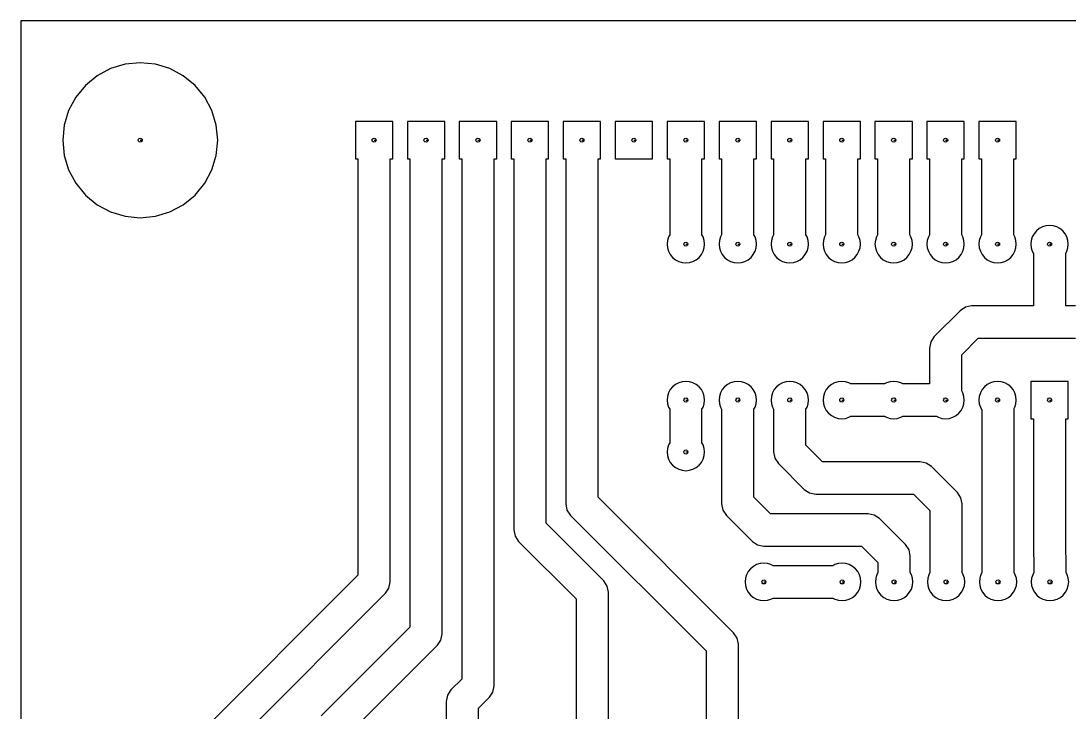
# Model space of a CAD drawing. Extents: x 1.8 to 92.2, y 1.8 to 69.3.
# Drawn here: x 1.8 to 53, y 35.5 to 69.3 of the extents above; entities that cross this region are included whole.
import ezdxf

# ---------------------------------------------------------------- set-up
doc = ezdxf.new("R2010")
doc.units = 0
doc.header["$LTSCALE"] = 0.000394
doc.layers.add('PLAN_1', color=7, linetype='CONTINUOUS')

msp = doc.modelspace()

# ---------------------------------------------------------------- linework, layer by layer
at = {"layer": 'PLAN_1', "color": 7}
for p, q in [((92.189964, 69.329971), (1.790001, 69.329971)), ((1.790001, 69.329971), (1.790001, 1.79)), ((6.880829, 67.215904), (6.170097, 67.000305)), ((7.619972, 67.288704), (6.880829, 67.215904)), ((8.359116, 67.215904), (7.619972, 67.288704)), ((9.069847, 67.000305), (8.359116, 67.215904)), ((5.515076, 66.650192), (4.940948, 66.179016)), ((6.170097, 67.000305), (5.515076, 66.650192)), ((9.724869, 66.650192), (9.069847, 67.000305)), ((10.298996, 66.179016), (9.724869, 66.650192)), ((4.940948, 66.179016), (4.46978, 65.604889)), ((10.770164, 65.604889), (10.298996, 66.179016)), ((4.46978, 65.604889), (4.119659, 64.949875)), ((11.120285, 64.949875), (10.770164, 65.604889)), ((4.119659, 64.949875), (3.90406, 64.239136)), ((11.335884, 64.239136), (11.120285, 64.949875)), ((3.90406, 64.239136), (3.831268, 63.499996)), ((11.408676, 63.499996), (11.335884, 64.239136)), ((19.963402, 64.413422), (18.136543, 64.413422)), ((18.136543, 64.413422), (18.136543, 62.586571)), ((19.963402, 62.586571), (19.963402, 64.413422)), ((22.503403, 64.413422), (20.676544, 64.413422)), ((20.676544, 64.413422), (20.676544, 62.586571)), ((22.503403, 62.586571), (22.503403, 64.413422)), ((25.043404, 64.413422), (23.216545, 64.413422)), ((23.216545, 64.413422), (23.216545, 62.586571)), ((25.043404, 62.586571), (25.043404, 64.413422)), ((27.583397, 64.413422), (25.756538, 64.413422)), ((25.756538, 64.413422), (25.756538, 62.586571)), ((27.583397, 62.586571), (27.583397, 64.413422)), ((30.123398, 64.413422), (28.296539, 64.413422)), ((28.296539, 64.413422), (28.296539, 62.586571)), ((30.123398, 62.586571), (30.123398, 64.413422)), ((32.663399, 64.413422), (30.83654, 64.413422)), ((30.83654, 64.413422), (30.83654, 62.586571)), ((32.663399, 62.586571), (32.663399, 64.413422)), ((35.2034, 64.413422), (33.376541, 64.413422)), ((33.376541, 64.413422), (33.376541, 62.586571)), ((35.2034, 62.586571), (35.2034, 64.413422)), ((37.743401, 64.413422), (35.916542, 64.413422)), ((35.916542, 64.413422), (35.916542, 62.586571)), ((37.743401, 62.586571), (37.743401, 64.413422)), ((40.283394, 64.413422), (38.456543, 64.413422)), ((38.456543, 64.413422), (38.456543, 62.586571)), ((40.283394, 62.586571), (40.283394, 64.413422)), ((42.823395, 64.413422), (40.996544, 64.413422)), ((40.996544, 64.413422), (40.996544, 62.586571)), ((42.823395, 62.586571), (42.823395, 64.413422)), ((45.363396, 64.413422), (43.536545, 64.413422)), ((43.536545, 64.413422), (43.536545, 62.586571)), ((45.363396, 62.586571), (45.363396, 64.413422)), ((47.903397, 64.413422), (46.076538, 64.413422)), ((46.076538, 64.413422), (46.076538, 62.586571)), ((47.903397, 62.586571), (47.903397, 64.413422)), ((50.443398, 64.413422), (48.616539, 64.413422)), ((48.616539, 64.413422), (48.616539, 62.586571)), ((50.443398, 62.586571), (50.443398, 64.413422)), ((7.519972, 63.499996), (7.53337, 63.549995)), ((7.53337, 63.549995), (7.569972, 63.586597)), ((7.569972, 63.586597), (7.619972, 63.599995)), ((7.619972, 63.599995), (7.669972, 63.586597)), ((7.669972, 63.586597), (7.706575, 63.549995)), ((7.706575, 63.549995), (7.719972, 63.499996)), ((18.949972, 63.499996), (18.963369, 63.549995)), ((18.963369, 63.549995), (18.999973, 63.586597)), ((18.999973, 63.586597), (19.049973, 63.599995)), ((19.049973, 63.599995), (19.099972, 63.586597)), ((19.099972, 63.586597), (19.136576, 63.549995)), ((19.136576, 63.549995), (19.149973, 63.499996)), ((21.489973, 63.499996), (21.50337, 63.549995)), ((21.50337, 63.549995), (21.539974, 63.586597)), ((21.539974, 63.586597), (21.589973, 63.599995)), ((21.589973, 63.599995), (21.639973, 63.586597)), ((21.639973, 63.586597), (21.676577, 63.549995)), ((21.676577, 63.549995), (21.689974, 63.499996)), ((24.029974, 63.499996), (24.043371, 63.549995)), ((24.043371, 63.549995), (24.079975, 63.586597)), ((24.079975, 63.586597), (24.129974, 63.599995)), ((24.129974, 63.599995), (24.179974, 63.586597)), ((24.179974, 63.586597), (24.216578, 63.549995)), ((24.216578, 63.549995), (24.229975, 63.499996)), ((26.569967, 63.499996), (26.583364, 63.549995)), ((26.583364, 63.549995), (26.619968, 63.586597)), ((26.619968, 63.586597), (26.669968, 63.599995)), ((26.669968, 63.599995), (26.719967, 63.586597)), ((26.719967, 63.586597), (26.756571, 63.549995)), ((26.756571, 63.549995), (26.769968, 63.499996)), ((29.109968, 63.499996), (29.123365, 63.549995)), ((29.123365, 63.549995), (29.159969, 63.586597)), ((29.159969, 63.586597), (29.209969, 63.599995)), ((29.209969, 63.599995), (29.259968, 63.586597)), ((29.259968, 63.586597), (29.296572, 63.549995)), ((29.296572, 63.549995), (29.309969, 63.499996)), ((31.649969, 63.499996), (31.663366, 63.549995)), ((31.663366, 63.549995), (31.69997, 63.586597)), ((31.69997, 63.586597), (31.749969, 63.599995)), ((31.749969, 63.599995), (31.799969, 63.586597)), ((31.799969, 63.586597), (31.836573, 63.549995)), ((31.836573, 63.549995), (31.84997, 63.499996)), ((34.189972, 63.499996), (34.203369, 63.549995)), ((34.203369, 63.549995), (34.239971, 63.586597)), ((34.239971, 63.586597), (34.28997, 63.599995)), ((34.28997, 63.599995), (34.33997, 63.586597)), ((34.33997, 63.586597), (34.376572, 63.549995)), ((34.376572, 63.549995), (34.389969, 63.499996)), ((36.729973, 63.499996), (36.74337, 63.549995)), ((36.74337, 63.549995), (36.779972, 63.586597)), ((36.779972, 63.586597), (36.829971, 63.599995)), ((36.829971, 63.599995), (36.879971, 63.586597)), ((36.879971, 63.586597), (36.916573, 63.549995)), ((36.916573, 63.549995), (36.92997, 63.499996)), ((39.26997, 63.499996), (39.283367, 63.549995)), ((39.283367, 63.549995), (39.319969, 63.586597)), ((39.319969, 63.586597), (39.369968, 63.599995)), ((39.369968, 63.599995), (39.419968, 63.586597)), ((39.419968, 63.586597), (39.45657, 63.549995)), ((39.45657, 63.549995), (39.469967, 63.499996)), ((41.809971, 63.499996), (41.823368, 63.549995)), ((41.823368, 63.549995), (41.85997, 63.586597)), ((41.85997, 63.586597), (41.909969, 63.599995)), ((41.909969, 63.599995), (41.959969, 63.586597)), ((41.959969, 63.586597), (41.996571, 63.549995)), ((41.996571, 63.549995), (42.009968, 63.499996)), ((44.349972, 63.499996), (44.363369, 63.549995)), ((44.363369, 63.549995), (44.399971, 63.586597)), ((44.399971, 63.586597), (44.44997, 63.599995)), ((44.44997, 63.599995), (44.499969, 63.586597)), ((44.499969, 63.586597), (44.536572, 63.549995)), ((44.536572, 63.549995), (44.549969, 63.499996)), ((46.889969, 63.499996), (46.903366, 63.549995)), ((46.903366, 63.549995), (46.939968, 63.586597)), ((46.939968, 63.586597), (46.989967, 63.599995)), ((46.989967, 63.599995), (47.039967, 63.586597)), ((47.039967, 63.586597), (47.076569, 63.549995)), ((47.076569, 63.549995), (47.089966, 63.499996)), ((49.42997, 63.499996), (49.443367, 63.549995)), ((49.443367, 63.549995), (49.479969, 63.586597)), ((49.479969, 63.586597), (49.529968, 63.599995)), ((49.529968, 63.599995), (49.579967, 63.586597)), ((49.579967, 63.586597), (49.61657, 63.549995)), ((49.61657, 63.549995), (49.629967, 63.499996)), ((3.831268, 63.499996), (3.90406, 62.760857)), ((7.53337, 63.449997), (7.519972, 63.499996)), ((7.569972, 63.413395), (7.53337, 63.449997)), ((7.619972, 63.399998), (7.569972, 63.413395)), ((7.619972, 63.499996), (7.719972, 63.499996)), ((7.669972, 63.413395), (7.619972, 63.399998)), ((7.706575, 63.449997), (7.669972, 63.413395)), ((7.719972, 63.499996), (7.706575, 63.449997)), ((11.335884, 62.760857), (11.408676, 63.499996)), ((18.963369, 63.449997), (18.949972, 63.499996)), ((18.999973, 63.413395), (18.963369, 63.449997)), ((19.049973, 63.399998), (18.999973, 63.413395)), ((19.049973, 63.499996), (19.149973, 63.499996)), ((19.099972, 63.413395), (19.049973, 63.399998)), ((19.136576, 63.449997), (19.099972, 63.413395)), ((19.149973, 63.499996), (19.136576, 63.449997)), ((21.50337, 63.449997), (21.489973, 63.499996)), ((21.539974, 63.413395), (21.50337, 63.449997)), ((21.589973, 63.399998), (21.539974, 63.413395)), ((21.589973, 63.499996), (21.689974, 63.499996)), ((21.639973, 63.413395), (21.589973, 63.399998)), ((21.676577, 63.449997), (21.639973, 63.413395)), ((21.689974, 63.499996), (21.676577, 63.449997)), ((24.043371, 63.449997), (24.029974, 63.499996)), ((24.079975, 63.413395), (24.043371, 63.449997)), ((24.129974, 63.399998), (24.079975, 63.413395)), ((24.129974, 63.499996), (24.229975, 63.499996)), ((24.179974, 63.413395), (24.129974, 63.399998)), ((24.216578, 63.449997), (24.179974, 63.413395)), ((24.229975, 63.499996), (24.216578, 63.449997)), ((26.583364, 63.449997), (26.569967, 63.499996)), ((26.619968, 63.413395), (26.583364, 63.449997)), ((26.669968, 63.399998), (26.619968, 63.413395)), ((26.669968, 63.499996), (26.769968, 63.499996)), ((26.719967, 63.413395), (26.669968, 63.399998)), ((26.756571, 63.449997), (26.719967, 63.413395)), ((26.769968, 63.499996), (26.756571, 63.449997)), ((29.123365, 63.449997), (29.109968, 63.499996)), ((29.159969, 63.413395), (29.123365, 63.449997)), ((29.209969, 63.399998), (29.159969, 63.413395)), ((29.209969, 63.499996), (29.309969, 63.499996)), ((29.259968, 63.413395), (29.209969, 63.399998)), ((29.296572, 63.449997), (29.259968, 63.413395)), ((29.309969, 63.499996), (29.296572, 63.449997)), ((31.663366, 63.449997), (31.649969, 63.499996)), ((31.69997, 63.413395), (31.663366, 63.449997)), ((31.749969, 63.399998), (31.69997, 63.413395)), ((31.749969, 63.499996), (31.84997, 63.499996)), ((31.799969, 63.413395), (31.749969, 63.399998)), ((31.836573, 63.449997), (31.799969, 63.413395)), ((31.84997, 63.499996), (31.836573, 63.449997)), ((34.203369, 63.449997), (34.189972, 63.499996)), ((34.239971, 63.413395), (34.203369, 63.449997)), ((34.28997, 63.399998), (34.239971, 63.413395)), ((34.28997, 63.499996), (34.389969, 63.499996)), ((34.33997, 63.413395), (34.28997, 63.399998)), ((34.376572, 63.449997), (34.33997, 63.413395)), ((34.389969, 63.499996), (34.376572, 63.449997)), ((36.74337, 63.449997), (36.729973, 63.499996)), ((36.779972, 63.413395), (36.74337, 63.449997)), ((36.829971, 63.399998), (36.779972, 63.413395)), ((36.829971, 63.499996), (36.92997, 63.499996)), ((36.879971, 63.413395), (36.829971, 63.399998)), ((36.916573, 63.449997), (36.879971, 63.413395)), ((36.92997, 63.499996), (36.916573, 63.449997)), ((39.283367, 63.449997), (39.26997, 63.499996)), ((39.319969, 63.413395), (39.283367, 63.449997)), ((39.369968, 63.399998), (39.319969, 63.413395)), ((39.369968, 63.499996), (39.469967, 63.499996)), ((39.419968, 63.413395), (39.369968, 63.399998)), ((39.45657, 63.449997), (39.419968, 63.413395)), ((39.469967, 63.499996), (39.45657, 63.449997)), ((41.823368, 63.449997), (41.809971, 63.499996)), ((41.85997, 63.413395), (41.823368, 63.449997)), ((41.909969, 63.399998), (41.85997, 63.413395)), ((41.909969, 63.499996), (42.009968, 63.499996)), ((41.959969, 63.413395), (41.909969, 63.399998)), ((41.996571, 63.449997), (41.959969, 63.413395)), ((42.009968, 63.499996), (41.996571, 63.449997)), ((44.363369, 63.449997), (44.349972, 63.499996)), ((44.399971, 63.413395), (44.363369, 63.449997)), ((44.44997, 63.399998), (44.399971, 63.413395)), ((44.44997, 63.499996), (44.549969, 63.499996)), ((44.499969, 63.413395), (44.44997, 63.399998)), ((44.536572, 63.449997), (44.499969, 63.413395)), ((44.549969, 63.499996), (44.536572, 63.449997)), ((46.903366, 63.449997), (46.889969, 63.499996)), ((46.939968, 63.413395), (46.903366, 63.449997)), ((46.989967, 63.399998), (46.939968, 63.413395)), ((46.989967, 63.499996), (47.089966, 63.499996)), ((47.039967, 63.413395), (46.989967, 63.399998)), ((47.076569, 63.449997), (47.039967, 63.413395)), ((47.089966, 63.499996), (47.076569, 63.449997)), ((49.443367, 63.449997), (49.42997, 63.499996)), ((49.479969, 63.413395), (49.443367, 63.449997)), ((49.529968, 63.399998), (49.479969, 63.413395)), ((49.529968, 63.499996), (49.629967, 63.499996)), ((49.579967, 63.413395), (49.529968, 63.399998)), ((49.61657, 63.449997), (49.579967, 63.413395)), ((49.629967, 63.499996), (49.61657, 63.449997)), ((3.90406, 62.760857), (4.119659, 62.050121)), ((11.120285, 62.050121), (11.335884, 62.760857)), ((18.136543, 62.586571), (18.261002, 62.586571)), ((18.261002, 62.586571), (18.261002, 42.236794)), ((19.838943, 41.909996), (19.838943, 62.586571)), ((19.838943, 62.586571), (19.963402, 62.586571)), ((20.676544, 62.586571), (20.801003, 62.586571)), ((20.801003, 62.586571), (20.801003, 39.696793)), ((22.378944, 39.369995), (22.378944, 62.586571)), ((22.378944, 62.586571), (22.503403, 62.586571)), ((23.216545, 62.586571), (23.341003, 62.586571)), ((23.341003, 62.586571), (23.341003, 37.156796)), ((24.918945, 36.829998), (24.918945, 62.586571)), ((24.918945, 62.586571), (25.043404, 62.586571)), ((25.756538, 62.586571), (25.880997, 62.586571)), ((25.880997, 62.586571), (25.880997, 44.449997)), ((27.458939, 44.776794), (27.458939, 62.586571)), ((27.458939, 62.586571), (27.583397, 62.586571)), ((28.296539, 62.586571), (28.420998, 62.586571)), ((28.420998, 62.586571), (28.420998, 45.719997)), ((29.998936, 46.046799), (29.998936, 62.586571)), ((29.998936, 62.586571), (30.123398, 62.586571)), ((30.83654, 62.586571), (32.663399, 62.586571)), ((33.376541, 62.586571), (33.501003, 62.586571)), ((33.501003, 62.586571), (33.501003, 58.872311)), ((35.078938, 58.872311), (35.078938, 62.586571)), ((35.078938, 62.586571), (35.2034, 62.586571)), ((35.916542, 62.586571), (36.041004, 62.586571)), ((36.041004, 62.586571), (36.041004, 58.872311)), ((37.618938, 58.872311), (37.618938, 62.586571)), ((37.618938, 62.586571), (37.743401, 62.586571)), ((38.456543, 62.586571), (38.581001, 62.586571)), ((38.581001, 62.586571), (38.581001, 58.872311)), ((40.158936, 58.872311), (40.158936, 62.586571)), ((40.158936, 62.586571), (40.283394, 62.586571)), ((40.996544, 62.586571), (41.121002, 62.586571)), ((41.121002, 62.586571), (41.121002, 58.872311)), ((42.698936, 58.872311), (42.698936, 62.586571)), ((42.698936, 62.586571), (42.823395, 62.586571)), ((43.536545, 62.586571), (43.661003, 62.586571)), ((43.661003, 62.586571), (43.661003, 58.872311)), ((45.238937, 58.872311), (45.238937, 62.586571)), ((45.238937, 62.586571), (45.363396, 62.586571)), ((46.076538, 62.586571), (46.201, 62.586571)), ((46.201, 62.586571), (46.201, 58.872311)), ((47.778934, 58.872311), (47.778934, 62.586571)), ((47.778934, 62.586571), (47.903397, 62.586571)), ((48.616539, 62.586571), (48.741001, 62.586571)), ((48.741001, 62.586571), (48.741001, 58.872311)), ((50.318935, 58.872311), (50.318935, 62.586571)), ((50.318935, 62.586571), (50.443398, 62.586571)), ((4.119659, 62.050121), (4.46978, 61.395103)), ((10.770164, 61.395103), (11.120285, 62.050121)), ((4.46978, 61.395103), (4.940948, 60.820976)), ((10.298996, 60.820976), (10.770164, 61.395103)), ((4.940948, 60.820976), (5.515083, 60.3498)), ((9.724869, 60.3498), (10.298996, 60.820976)), ((5.515083, 60.3498), (6.170097, 59.999687)), ((6.170097, 59.999687), (6.880829, 59.784088)), ((8.359116, 59.784088), (9.069847, 59.999687)), ((9.069847, 59.999687), (9.724869, 60.3498)), ((6.880829, 59.784088), (7.619972, 59.711288)), ((7.619972, 59.711288), (8.359116, 59.784088)), ((51.310482, 58.927467), (51.226074, 58.769547)), ((51.42408, 59.065884), (51.310482, 58.927467)), ((51.562496, 59.179482), (51.42408, 59.065884)), ((51.720417, 59.263889), (51.562496, 59.179482)), ((51.891769, 59.315872), (51.720417, 59.263889)), ((52.069969, 59.33342), (51.891769, 59.315872)), ((52.248169, 59.315872), (52.069969, 59.33342)), ((52.419521, 59.263889), (52.248169, 59.315872)), ((52.577442, 59.179482), (52.419521, 59.263889)), ((52.715858, 59.065884), (52.577442, 59.179482)), ((52.829456, 58.927467), (52.715858, 59.065884)), ((52.913864, 58.769547), (52.829456, 58.927467)), ((33.394093, 58.598194), (33.376541, 58.419994)), ((33.376541, 58.419994), (33.394093, 58.241795)), ((33.446075, 58.769547), (33.394093, 58.598194)), ((33.501003, 58.872311), (33.446075, 58.769547)), ((34.189972, 58.419994), (34.203369, 58.469994)), ((34.203369, 58.369995), (34.189972, 58.419994)), ((34.203369, 58.469994), (34.239971, 58.506596)), ((34.239971, 58.506596), (34.28997, 58.519993)), ((34.28997, 58.519993), (34.33997, 58.506596)), ((34.28997, 58.419994), (34.389969, 58.419994)), ((34.33997, 58.506596), (34.376572, 58.469994)), ((34.376572, 58.469994), (34.389969, 58.419994)), ((34.389969, 58.419994), (34.376572, 58.369995)), ((35.133865, 58.769547), (35.078938, 58.872311)), ((35.185848, 58.598194), (35.133865, 58.769547)), ((35.203396, 58.419994), (35.185848, 58.598194)), ((35.185848, 58.241795), (35.203396, 58.419994)), ((35.934093, 58.598194), (35.916542, 58.419994)), ((35.916542, 58.419994), (35.934093, 58.241795)), ((35.986076, 58.769547), (35.934093, 58.598194)), ((36.041004, 58.872311), (35.986076, 58.769547)), ((36.729973, 58.419994), (36.74337, 58.469994)), ((36.74337, 58.369995), (36.729973, 58.419994)), ((36.74337, 58.469994), (36.779972, 58.506596)), ((36.779972, 58.506596), (36.829971, 58.519993)), ((36.829971, 58.519993), (36.879971, 58.506596)), ((36.829971, 58.419994), (36.92997, 58.419994)), ((36.879971, 58.506596), (36.916573, 58.469994)), ((36.916573, 58.469994), (36.92997, 58.419994)), ((36.92997, 58.419994), (36.916573, 58.369995)), ((37.673866, 58.769547), (37.618938, 58.872311)), ((37.725849, 58.598194), (37.673866, 58.769547)), ((37.743397, 58.419994), (37.725849, 58.598194)), ((37.725849, 58.241795), (37.743397, 58.419994)), ((38.474091, 58.598194), (38.456543, 58.419994)), ((38.456543, 58.419994), (38.474091, 58.241795)), ((38.526073, 58.769547), (38.474091, 58.598194)), ((38.581001, 58.872311), (38.526073, 58.769547)), ((39.26997, 58.419994), (39.283367, 58.469994)), ((39.283367, 58.369995), (39.26997, 58.419994)), ((39.283367, 58.469994), (39.319969, 58.506596)), ((39.319969, 58.506596), (39.369968, 58.519993)), ((39.369968, 58.519993), (39.419968, 58.506596)), ((39.369968, 58.419994), (39.469967, 58.419994)), ((39.419968, 58.506596), (39.45657, 58.469994)), ((39.45657, 58.469994), (39.469967, 58.419994)), ((39.469967, 58.419994), (39.45657, 58.369995)), ((40.213863, 58.769547), (40.158936, 58.872311)), ((40.265846, 58.598194), (40.213863, 58.769547)), ((40.283394, 58.419994), (40.265846, 58.598194)), ((40.265846, 58.241795), (40.283394, 58.419994)), ((41.014091, 58.598194), (40.996544, 58.419994)), ((40.996544, 58.419994), (41.014091, 58.241795)), ((41.066074, 58.769547), (41.014091, 58.598194)), ((41.121002, 58.872311), (41.066074, 58.769547)), ((41.809971, 58.419994), (41.823368, 58.469994)), ((41.823368, 58.369995), (41.809971, 58.419994)), ((41.823368, 58.469994), (41.85997, 58.506596)), ((41.85997, 58.506596), (41.909969, 58.519993)), ((41.909969, 58.519993), (41.959969, 58.506596)), ((41.909969, 58.419994), (42.009968, 58.419994)), ((41.959969, 58.506596), (41.996571, 58.469994)), ((41.996571, 58.469994), (42.009968, 58.419994)), ((42.009968, 58.419994), (41.996571, 58.369995)), ((42.753864, 58.769547), (42.698936, 58.872311)), ((42.805847, 58.598194), (42.753864, 58.769547)), ((42.823395, 58.419994), (42.805847, 58.598194)), ((42.805847, 58.241795), (42.823395, 58.419994)), ((43.554092, 58.598194), (43.536545, 58.419994)), ((43.536545, 58.419994), (43.554092, 58.241795)), ((43.606075, 58.769547), (43.554092, 58.598194)), ((43.661003, 58.872311), (43.606075, 58.769547)), ((44.349972, 58.419994), (44.363369, 58.469994)), ((44.363369, 58.369995), (44.349972, 58.419994)), ((44.363369, 58.469994), (44.399971, 58.506596)), ((44.399971, 58.506596), (44.44997, 58.519993)), ((44.44997, 58.519993), (44.499969, 58.506596)), ((44.44997, 58.419994), (44.549969, 58.419994)), ((44.499969, 58.506596), (44.536572, 58.469994)), ((44.536572, 58.469994), (44.549969, 58.419994)), ((44.549969, 58.419994), (44.536572, 58.369995)), ((45.293865, 58.769547), (45.238937, 58.872311)), ((45.345848, 58.598194), (45.293865, 58.769547)), ((45.363396, 58.419994), (45.345848, 58.598194)), ((45.345848, 58.241795), (45.363396, 58.419994)), ((46.09409, 58.598194), (46.076538, 58.419994)), ((46.076538, 58.419994), (46.09409, 58.241795)), ((46.146072, 58.769547), (46.09409, 58.598194)), ((46.201, 58.872311), (46.146072, 58.769547)), ((46.889969, 58.419994), (46.903366, 58.469994)), ((46.903366, 58.369995), (46.889969, 58.419994)), ((46.903366, 58.469994), (46.939968, 58.506596)), ((46.939968, 58.506596), (46.989967, 58.519993)), ((46.989967, 58.519993), (47.039967, 58.506596)), ((46.989967, 58.419994), (47.089966, 58.419994)), ((47.039967, 58.506596), (47.076569, 58.469994)), ((47.076569, 58.469994), (47.089966, 58.419994)), ((47.089966, 58.419994), (47.076569, 58.369995)), ((47.833862, 58.769547), (47.778934, 58.872311)), ((47.885845, 58.598194), (47.833862, 58.769547)), ((47.903393, 58.419994), (47.885845, 58.598194)), ((47.885845, 58.241795), (47.903393, 58.419994)), ((48.63409, 58.598194), (48.616539, 58.419994)), ((48.616539, 58.419994), (48.63409, 58.241795)), ((48.686073, 58.769547), (48.63409, 58.598194)), ((48.741001, 58.872311), (48.686073, 58.769547)), ((49.42997, 58.419994), (49.443367, 58.469994)), ((49.443367, 58.369995), (49.42997, 58.419994)), ((49.443367, 58.469994), (49.479969, 58.506596)), ((49.479969, 58.506596), (49.529968, 58.519993)), ((49.529968, 58.519993), (49.579967, 58.506596)), ((49.529968, 58.419994), (49.629967, 58.419994)), ((49.579967, 58.506596), (49.61657, 58.469994)), ((49.61657, 58.469994), (49.629967, 58.419994)), ((49.629967, 58.419994), (49.61657, 58.369995)), ((50.373863, 58.769547), (50.318935, 58.872311)), ((50.425846, 58.598194), (50.373863, 58.769547)), ((50.443394, 58.419994), (50.425846, 58.598194)), ((50.425846, 58.241795), (50.443394, 58.419994)), ((51.174091, 58.598194), (51.156544, 58.419994)), ((51.156544, 58.419994), (51.174091, 58.241795)), ((51.226074, 58.769547), (51.174091, 58.598194)), ((51.969971, 58.419994), (51.983368, 58.469994)), ((51.983368, 58.369995), (51.969971, 58.419994)), ((51.983368, 58.469994), (52.01997, 58.506596)), ((52.01997, 58.506596), (52.069969, 58.519993)), ((52.069969, 58.519993), (52.119968, 58.506596)), ((52.069969, 58.419994), (52.169968, 58.419994)), ((52.119968, 58.506596), (52.15657, 58.469994)), ((52.15657, 58.469994), (52.169968, 58.419994)), ((52.169968, 58.419994), (52.15657, 58.369995)), ((52.965847, 58.598194), (52.913864, 58.769547)), ((52.983395, 58.419994), (52.965847, 58.598194)), ((52.965847, 58.241795), (52.983395, 58.419994)), ((33.394093, 58.241795), (33.446075, 58.070442)), ((33.446075, 58.070442), (33.530483, 57.912521)), ((33.530483, 57.912521), (33.644081, 57.774105)), ((34.239971, 58.333393), (34.203369, 58.369995)), ((34.28997, 58.319996), (34.239971, 58.333393)), ((34.33997, 58.333393), (34.28997, 58.319996)), ((34.376572, 58.369995), (34.33997, 58.333393)), ((34.93586, 57.774105), (35.049458, 57.912521)), ((35.049458, 57.912521), (35.133865, 58.070442)), ((35.133865, 58.070442), (35.185848, 58.241795)), ((35.934093, 58.241795), (35.986076, 58.070442)), ((35.986076, 58.070442), (36.070484, 57.912521)), ((36.070484, 57.912521), (36.184082, 57.774105)), ((36.779972, 58.333393), (36.74337, 58.369995)), ((36.829971, 58.319996), (36.779972, 58.333393)), ((36.879971, 58.333393), (36.829971, 58.319996)), ((36.916573, 58.369995), (36.879971, 58.333393)), ((37.475861, 57.774105), (37.589458, 57.912521)), ((37.589458, 57.912521), (37.673866, 58.070442)), ((37.673866, 58.070442), (37.725849, 58.241795)), ((38.474091, 58.241795), (38.526073, 58.070442)), ((38.526073, 58.070442), (38.610481, 57.912521)), ((38.610481, 57.912521), (38.724079, 57.774105)), ((39.319969, 58.333393), (39.283367, 58.369995)), ((39.369968, 58.319996), (39.319969, 58.333393)), ((39.419968, 58.333393), (39.369968, 58.319996)), ((39.45657, 58.369995), (39.419968, 58.333393)), ((40.015858, 57.774105), (40.129456, 57.912521)), ((40.129456, 57.912521), (40.213863, 58.070442)), ((40.213863, 58.070442), (40.265846, 58.241795)), ((41.014091, 58.241795), (41.066074, 58.070442)), ((41.066074, 58.070442), (41.150482, 57.912521)), ((41.150482, 57.912521), (41.26408, 57.774105)), ((41.85997, 58.333393), (41.823368, 58.369995)), ((41.909969, 58.319996), (41.85997, 58.333393)), ((41.959969, 58.333393), (41.909969, 58.319996)), ((41.996571, 58.369995), (41.959969, 58.333393)), ((42.555859, 57.774105), (42.669456, 57.912521)), ((42.669456, 57.912521), (42.753864, 58.070442)), ((42.753864, 58.070442), (42.805847, 58.241795)), ((43.554092, 58.241795), (43.606075, 58.070442)), ((43.606075, 58.070442), (43.690483, 57.912521)), ((43.690483, 57.912521), (43.804081, 57.774105)), ((44.399971, 58.333393), (44.363369, 58.369995)), ((44.44997, 58.319996), (44.399971, 58.333393)), ((44.499969, 58.333393), (44.44997, 58.319996)), ((44.536572, 58.369995), (44.499969, 58.333393)), ((45.09586, 57.774105), (45.209457, 57.912521)), ((45.209457, 57.912521), (45.293865, 58.070442)), ((45.293865, 58.070442), (45.345848, 58.241795)), ((46.09409, 58.241795), (46.146072, 58.070442)), ((46.146072, 58.070442), (46.23048, 57.912521)), ((46.23048, 57.912521), (46.344078, 57.774105)), ((46.939968, 58.333393), (46.903366, 58.369995)), ((46.989967, 58.319996), (46.939968, 58.333393)), ((47.039967, 58.333393), (46.989967, 58.319996)), ((47.076569, 58.369995), (47.039967, 58.333393)), ((47.635857, 57.774105), (47.749454, 57.912521)), ((47.749454, 57.912521), (47.833862, 58.070442)), ((47.833862, 58.070442), (47.885845, 58.241795)), ((48.63409, 58.241795), (48.686073, 58.070442)), ((48.686073, 58.070442), (48.770481, 57.912521)), ((48.770481, 57.912521), (48.884079, 57.774105)), ((49.479969, 58.333393), (49.443367, 58.369995)), ((49.529968, 58.319996), (49.479969, 58.333393)), ((49.579967, 58.333393), (49.529968, 58.319996)), ((49.61657, 58.369995), (49.579967, 58.333393)), ((50.175858, 57.774105), (50.289455, 57.912521)), ((50.289455, 57.912521), (50.373863, 58.070442)), ((50.373863, 58.070442), (50.425846, 58.241795)), ((51.174091, 58.241795), (51.226074, 58.070442)), ((51.226074, 58.070442), (51.281002, 57.967678)), ((51.281002, 57.967678), (51.281002, 55.398964)), ((52.01997, 58.333393), (51.983368, 58.369995)), ((52.069969, 58.319996), (52.01997, 58.333393)), ((52.119968, 58.333393), (52.069969, 58.319996)), ((52.15657, 58.369995), (52.119968, 58.333393)), ((52.858936, 57.967678), (52.913864, 58.070442)), ((52.858936, 55.398964), (52.858936, 57.967678)), ((52.913864, 58.070442), (52.965847, 58.241795)), ((33.644081, 57.774105), (33.782497, 57.660507)), ((33.782497, 57.660507), (33.940418, 57.576099)), ((33.940418, 57.576099), (34.111771, 57.524117)), ((34.111771, 57.524117), (34.28997, 57.506569)), ((34.28997, 57.506569), (34.46817, 57.524117)), ((34.46817, 57.524117), (34.639523, 57.576099)), ((34.639523, 57.576099), (34.797443, 57.660507)), ((34.797443, 57.660507), (34.93586, 57.774105)), ((36.184082, 57.774105), (36.322498, 57.660507)), ((36.322498, 57.660507), (36.480419, 57.576099)), ((36.480419, 57.576099), (36.651772, 57.524117)), ((36.651772, 57.524117), (36.829971, 57.506569)), ((36.829971, 57.506569), (37.008171, 57.524117)), ((37.008171, 57.524117), (37.179523, 57.576099)), ((37.179523, 57.576099), (37.337444, 57.660507)), ((37.337444, 57.660507), (37.475861, 57.774105)), ((38.724079, 57.774105), (38.862495, 57.660507)), ((38.862495, 57.660507), (39.020416, 57.576099)), ((39.020416, 57.576099), (39.191769, 57.524117)), ((39.191769, 57.524117), (39.369968, 57.506569)), ((39.369968, 57.506569), (39.548168, 57.524117)), ((39.548168, 57.524117), (39.719521, 57.576099)), ((39.719521, 57.576099), (39.877441, 57.660507)), ((39.877441, 57.660507), (40.015858, 57.774105)), ((41.26408, 57.774105), (41.402496, 57.660507)), ((41.402496, 57.660507), (41.560417, 57.576099)), ((41.560417, 57.576099), (41.73177, 57.524117)), ((41.73177, 57.524117), (41.909969, 57.506569)), ((41.909969, 57.506569), (42.088169, 57.524117)), ((42.088169, 57.524117), (42.259521, 57.576099)), ((42.259521, 57.576099), (42.417442, 57.660507)), ((42.417442, 57.660507), (42.555859, 57.774105)), ((43.804081, 57.774105), (43.942497, 57.660507)), ((43.942497, 57.660507), (44.100418, 57.576099)), ((44.100418, 57.576099), (44.27177, 57.524117)), ((44.27177, 57.524117), (44.44997, 57.506569)), ((44.44997, 57.506569), (44.62817, 57.524117)), ((44.62817, 57.524117), (44.799522, 57.576099)), ((44.799522, 57.576099), (44.957443, 57.660507)), ((44.957443, 57.660507), (45.09586, 57.774105)), ((46.344078, 57.774105), (46.482494, 57.660507)), ((46.482494, 57.660507), (46.640415, 57.576099)), ((46.640415, 57.576099), (46.811768, 57.524117)), ((46.811768, 57.524117), (46.989967, 57.506569)), ((46.989967, 57.506569), (47.168167, 57.524117)), ((47.168167, 57.524117), (47.33952, 57.576099)), ((47.33952, 57.576099), (47.49744, 57.660507)), ((47.49744, 57.660507), (47.635857, 57.774105)), ((48.884079, 57.774105), (49.022495, 57.660507)), ((49.022495, 57.660507), (49.180416, 57.576099)), ((49.180416, 57.576099), (49.351768, 57.524117)), ((49.351768, 57.524117), (49.529968, 57.506569)), ((49.529968, 57.506569), (49.708168, 57.524117)), ((49.708168, 57.524117), (49.87952, 57.576099)), ((49.87952, 57.576099), (50.037441, 57.660507)), ((50.037441, 57.660507), (50.175858, 57.774105)), ((47.958042, 55.338909), (47.702084, 55.167881)), ((48.259968, 55.398964), (47.958042, 55.338909)), ((51.281002, 55.398964), (48.259968, 55.398964)), ((53.33997, 55.398964), (52.858936, 55.398964)), ((47.702084, 55.167881), (46.432083, 53.897881)), ((46.432083, 53.897881), (46.261055, 53.641922)), ((47.778934, 53.013195), (48.586769, 53.82103)), ((48.586769, 53.82103), (52.069969, 53.82103)), ((52.069969, 53.82103), (53.33997, 53.82103)), ((46.261055, 53.641922), (46.201, 53.339996)), ((46.201, 53.339996), (46.201, 51.588963)), ((47.778934, 51.252312), (47.778934, 53.013195)), ((33.530483, 51.307468), (33.446075, 51.149548)), ((33.644081, 51.445885), (33.530483, 51.307468)), ((33.782497, 51.559483), (33.644081, 51.445885)), ((33.940418, 51.64389), (33.782497, 51.559483)), ((34.111771, 51.695873), (33.940418, 51.64389)), ((34.28997, 51.713421), (34.111771, 51.695873)), ((34.46817, 51.695873), (34.28997, 51.713421)), ((34.639523, 51.64389), (34.46817, 51.695873)), ((34.797443, 51.559483), (34.639523, 51.64389)), ((34.93586, 51.445885), (34.797443, 51.559483)), ((35.049458, 51.307468), (34.93586, 51.445885)), ((35.133865, 51.149548), (35.049458, 51.307468)), ((36.070484, 51.307468), (35.986076, 51.149548)), ((36.184082, 51.445885), (36.070484, 51.307468)), ((36.322498, 51.559483), (36.184082, 51.445885)), ((36.480419, 51.64389), (36.322498, 51.559483)), ((36.651772, 51.695873), (36.480419, 51.64389)), ((36.829971, 51.713421), (36.651772, 51.695873)), ((37.008171, 51.695873), (36.829971, 51.713421)), ((37.179523, 51.64389), (37.008171, 51.695873)), ((37.337444, 51.559483), (37.179523, 51.64389)), ((37.475861, 51.445885), (37.337444, 51.559483)), ((37.589458, 51.307468), (37.475861, 51.445885)), ((37.673866, 51.149548), (37.589458, 51.307468)), ((38.610481, 51.307468), (38.526073, 51.149548)), ((38.724079, 51.445885), (38.610481, 51.307468)), ((38.862495, 51.559483), (38.724079, 51.445885)), ((39.020416, 51.64389), (38.862495, 51.559483)), ((39.191769, 51.695873), (39.020416, 51.64389)), ((39.369968, 51.713421), (39.191769, 51.695873)), ((39.548168, 51.695873), (39.369968, 51.713421)), ((39.719521, 51.64389), (39.548168, 51.695873)), ((39.877441, 51.559483), (39.719521, 51.64389)), ((40.015858, 51.445885), (39.877441, 51.559483)), ((40.129456, 51.307468), (40.015858, 51.445885)), ((40.213863, 51.149548), (40.129456, 51.307468)), ((41.150482, 51.307468), (41.066074, 51.149548)), ((41.26408, 51.445885), (41.150482, 51.307468)), ((41.402496, 51.559483), (41.26408, 51.445885)), ((41.560417, 51.64389), (41.402496, 51.559483)), ((41.73177, 51.695873), (41.560417, 51.64389)), ((41.909969, 51.713421), (41.73177, 51.695873)), ((42.088169, 51.695873), (41.909969, 51.713421)), ((42.259521, 51.64389), (42.088169, 51.695873)), ((42.362286, 51.588963), (42.259521, 51.64389)), ((43.997654, 51.588963), (42.362286, 51.588963)), ((44.100418, 51.64389), (43.997654, 51.588963)), ((44.27177, 51.695873), (44.100418, 51.64389)), ((44.44997, 51.713421), (44.27177, 51.695873)), ((44.62817, 51.695873), (44.44997, 51.713421)), ((44.799522, 51.64389), (44.62817, 51.695873)), ((44.902287, 51.588963), (44.799522, 51.64389)), ((46.201, 51.588963), (44.902287, 51.588963)), ((47.833862, 51.149548), (47.778934, 51.252312)), ((48.770481, 51.307468), (48.686073, 51.149548)), ((48.884079, 51.445885), (48.770481, 51.307468)), ((49.022495, 51.559483), (48.884079, 51.445885)), ((49.180416, 51.64389), (49.022495, 51.559483)), ((49.351768, 51.695873), (49.180416, 51.64389)), ((49.529968, 51.713421), (49.351768, 51.695873)), ((49.708168, 51.695873), (49.529968, 51.713421)), ((49.87952, 51.64389), (49.708168, 51.695873)), ((50.037441, 51.559483), (49.87952, 51.64389)), ((50.175858, 51.445885), (50.037441, 51.559483)), ((50.289455, 51.307468), (50.175858, 51.445885)), ((50.373863, 51.149548), (50.289455, 51.307468)), ((52.983398, 51.713425), (51.15654, 51.713425)), ((51.15654, 51.713425), (51.15654, 49.886566)), ((52.983398, 49.886566), (52.983398, 51.713425)), ((33.394093, 50.978195), (33.376541, 50.799995)), ((33.376541, 50.799995), (33.394093, 50.621796)), ((33.446075, 51.149548), (33.394093, 50.978195)), ((34.189972, 50.799995), (34.203369, 50.849995)), ((34.203369, 50.749996), (34.189972, 50.799995)), ((34.203369, 50.849995), (34.239971, 50.886597)), ((34.239971, 50.713394), (34.203369, 50.749996)), ((34.239971, 50.886597), (34.28997, 50.899994)), ((34.28997, 50.899994), (34.33997, 50.886597)), ((34.28997, 50.799995), (34.389969, 50.799995)), ((34.33997, 50.886597), (34.376572, 50.849995)), ((34.376572, 50.749996), (34.33997, 50.713394)), ((34.376572, 50.849995), (34.389969, 50.799995)), ((34.389969, 50.799995), (34.376572, 50.749996)), ((35.185848, 50.978195), (35.133865, 51.149548)), ((35.203396, 50.799995), (35.185848, 50.978195)), ((35.185848, 50.621796), (35.203396, 50.799995)), ((35.934093, 50.978195), (35.916546, 50.799995)), ((35.916546, 50.799995), (35.934093, 50.621796)), ((35.986076, 51.149548), (35.934093, 50.978195)), ((36.729973, 50.799995), (36.74337, 50.849995)), ((36.74337, 50.749996), (36.729973, 50.799995)), ((36.74337, 50.849995), (36.779972, 50.886597)), ((36.779972, 50.713394), (36.74337, 50.749996)), ((36.779972, 50.886597), (36.829971, 50.899994)), ((36.829971, 50.899994), (36.879971, 50.886597)), ((36.829971, 50.799995), (36.92997, 50.799995)), ((36.879971, 50.886597), (36.916573, 50.849995)), ((36.916573, 50.749996), (36.879971, 50.713394)), ((36.916573, 50.849995), (36.92997, 50.799995)), ((36.92997, 50.799995), (36.916573, 50.749996)), ((37.725849, 50.978195), (37.673866, 51.149548)), ((37.743397, 50.799995), (37.725849, 50.978195)), ((37.725849, 50.621796), (37.743397, 50.799995)), ((38.474091, 50.978195), (38.456543, 50.799995)), ((38.456543, 50.799995), (38.474091, 50.621796)), ((38.526073, 51.149548), (38.474091, 50.978195)), ((39.26997, 50.799995), (39.283367, 50.849995)), ((39.283367, 50.749996), (39.26997, 50.799995)), ((39.283367, 50.849995), (39.319969, 50.886597)), ((39.319969, 50.713394), (39.283367, 50.749996)), ((39.319969, 50.886597), (39.369968, 50.899994)), ((39.369968, 50.899994), (39.419968, 50.886597)), ((39.369968, 50.799995), (39.469967, 50.799995)), ((39.419968, 50.886597), (39.45657, 50.849995)), ((39.45657, 50.749996), (39.419968, 50.713394)), ((39.45657, 50.849995), (39.469967, 50.799995)), ((39.469967, 50.799995), (39.45657, 50.749996)), ((40.265846, 50.978195), (40.213863, 51.149548)), ((40.283394, 50.799995), (40.265846, 50.978195)), ((40.265846, 50.621796), (40.283394, 50.799995)), ((41.014091, 50.978195), (40.996544, 50.799995)), ((40.996544, 50.799995), (41.014091, 50.621796)), ((41.066074, 51.149548), (41.014091, 50.978195)), ((41.809971, 50.799995), (41.823368, 50.849995)), ((41.823368, 50.749996), (41.809971, 50.799995)), ((41.823368, 50.849995), (41.85997, 50.886597)), ((41.85997, 50.713394), (41.823368, 50.749996)), ((41.85997, 50.886597), (41.909969, 50.899994)), ((41.909969, 50.899994), (41.959969, 50.886597)), ((41.909969, 50.799995), (42.009968, 50.799995)), ((41.959969, 50.886597), (41.996571, 50.849995)), ((41.996571, 50.749996), (41.959969, 50.713394)), ((41.996571, 50.849995), (42.009968, 50.799995)), ((42.009968, 50.799995), (41.996571, 50.749996)), ((44.349972, 50.799995), (44.363369, 50.849995)), ((44.363369, 50.749996), (44.349972, 50.799995)), ((44.363369, 50.849995), (44.399971, 50.886597)), ((44.399971, 50.713394), (44.363369, 50.749996)), ((44.399971, 50.886597), (44.44997, 50.899994)), ((44.44997, 50.899994), (44.499969, 50.886597)), ((44.44997, 50.799995), (44.549969, 50.799995)), ((44.499969, 50.886597), (44.536572, 50.849995)), ((44.536572, 50.749996), (44.499969, 50.713394)), ((44.536572, 50.849995), (44.549969, 50.799995)), ((44.549969, 50.799995), (44.536572, 50.749996)), ((46.889969, 50.799995), (46.903366, 50.849995)), ((46.903366, 50.749996), (46.889969, 50.799995)), ((46.903366, 50.849995), (46.939968, 50.886597)), ((46.939968, 50.713394), (46.903366, 50.749996)), ((46.939968, 50.886597), (46.989967, 50.899994)), ((46.989967, 50.899994), (47.039967, 50.886597)), ((46.989967, 50.799995), (47.089966, 50.799995)), ((47.039967, 50.886597), (47.076569, 50.849995)), ((47.076569, 50.749996), (47.039967, 50.713394)), ((47.076569, 50.849995), (47.089966, 50.799995)), ((47.089966, 50.799995), (47.076569, 50.749996)), ((47.885845, 50.978195), (47.833862, 51.149548)), ((47.903393, 50.799995), (47.885845, 50.978195)), ((47.885845, 50.621796), (47.903393, 50.799995)), ((48.63409, 50.978195), (48.616539, 50.799995)), ((48.616539, 50.799995), (48.63409, 50.621796)), ((48.686073, 51.149548), (48.63409, 50.978195)), ((49.42997, 50.799995), (49.443367, 50.849995)), ((49.443367, 50.749996), (49.42997, 50.799995)), ((49.443367, 50.849995), (49.479969, 50.886597)), ((49.479969, 50.713394), (49.443367, 50.749996)), ((49.479969, 50.886597), (49.529968, 50.899994)), ((49.529968, 50.899994), (49.579967, 50.886597)), ((49.529968, 50.799995), (49.629967, 50.799995)), ((49.579967, 50.886597), (49.61657, 50.849995)), ((49.61657, 50.749996), (49.579967, 50.713394)), ((49.61657, 50.849995), (49.629967, 50.799995)), ((49.629967, 50.799995), (49.61657, 50.749996)), ((50.425846, 50.978195), (50.373863, 51.149548)), ((50.443394, 50.799995), (50.425846, 50.978195)), ((50.425846, 50.621796), (50.443394, 50.799995)), ((51.969971, 50.799995), (51.983368, 50.849995)), ((51.983368, 50.749996), (51.969971, 50.799995)), ((51.983368, 50.849995), (52.01997, 50.886597)), ((52.01997, 50.713394), (51.983368, 50.749996)), ((52.01997, 50.886597), (52.069969, 50.899994)), ((52.069969, 50.899994), (52.119968, 50.886597)), ((52.069969, 50.799995), (52.169968, 50.799995)), ((52.119968, 50.886597), (52.15657, 50.849995)), ((52.15657, 50.749996), (52.119968, 50.713394)), ((52.15657, 50.849995), (52.169968, 50.799995)), ((52.169968, 50.799995), (52.15657, 50.749996)), ((33.394093, 50.621796), (33.446075, 50.450443)), ((33.446075, 50.450443), (33.501003, 50.347679)), ((33.501003, 50.347679), (33.501003, 48.712311)), ((34.28997, 50.699997), (34.239971, 50.713394)), ((34.33997, 50.713394), (34.28997, 50.699997)), ((35.078938, 50.347679), (35.133865, 50.450443)), ((35.078938, 48.712311), (35.078938, 50.347679)), ((35.133865, 50.450443), (35.185848, 50.621796)), ((35.934093, 50.621796), (35.986076, 50.450443)), ((35.986076, 50.450443), (36.041004, 50.347679)), ((36.041004, 50.347679), (36.041004, 45.719997)), ((36.829971, 50.699997), (36.779972, 50.713394)), ((36.879971, 50.713394), (36.829971, 50.699997)), ((37.618938, 50.347679), (37.673866, 50.450443)), ((37.618938, 46.046799), (37.618938, 50.347679)), ((37.673866, 50.450443), (37.725849, 50.621796)), ((38.474091, 50.621796), (38.526073, 50.450443)), ((38.526073, 50.450443), (38.581001, 50.347679)), ((38.581001, 50.347679), (38.581001, 48.259995)), ((39.369968, 50.699997), (39.319969, 50.713394)), ((39.419968, 50.713394), (39.369968, 50.699997)), ((40.158936, 50.347679), (40.213863, 50.450443)), ((40.158936, 48.586796), (40.158936, 50.347679)), ((40.213863, 50.450443), (40.265846, 50.621796)), ((41.014091, 50.621796), (41.066074, 50.450443)), ((41.066074, 50.450443), (41.150482, 50.292522)), ((41.150482, 50.292522), (41.26408, 50.154106)), ((41.909969, 50.699997), (41.85997, 50.713394)), ((41.959969, 50.713394), (41.909969, 50.699997)), ((44.44997, 50.699997), (44.399971, 50.713394)), ((44.499969, 50.713394), (44.44997, 50.699997)), ((46.989967, 50.699997), (46.939968, 50.713394)), ((47.039967, 50.713394), (46.989967, 50.699997)), ((47.635857, 50.154106), (47.749454, 50.292522)), ((47.749454, 50.292522), (47.833862, 50.450443)), ((47.833862, 50.450443), (47.885845, 50.621796)), ((48.63409, 50.621796), (48.686073, 50.450443)), ((48.686073, 50.450443), (48.761322, 50.309658)), ((48.761322, 50.309658), (48.761322, 42.362312)), ((49.529968, 50.699997), (49.479969, 50.713394)), ((49.579967, 50.713394), (49.529968, 50.699997)), ((50.339256, 50.385696), (50.373863, 50.450443)), ((50.339256, 42.362312), (50.339256, 50.385696)), ((50.373863, 50.450443), (50.425846, 50.621796)), ((52.069969, 50.699997), (52.01997, 50.713394)), ((52.119968, 50.713394), (52.069969, 50.699997)), ((41.26408, 50.154106), (41.402496, 50.040508)), ((41.402496, 50.040508), (41.560417, 49.9561)), ((41.560417, 49.9561), (41.73177, 49.904118)), ((41.73177, 49.904118), (41.909969, 49.88657)), ((41.909969, 49.88657), (42.088169, 49.904118)), ((42.088169, 49.904118), (42.259521, 49.9561)), ((42.259521, 49.9561), (42.362286, 50.011028)), ((42.362286, 50.011028), (43.997654, 50.011028)), ((43.997654, 50.011028), (44.100418, 49.9561)), ((44.100418, 49.9561), (44.27177, 49.904118)), ((44.27177, 49.904118), (44.44997, 49.88657)), ((44.44997, 49.88657), (44.62817, 49.904118)), ((44.62817, 49.904118), (44.799522, 49.9561)), ((44.799522, 49.9561), (44.902287, 50.011028)), ((44.902287, 50.011028), (46.537651, 50.011028)), ((46.537651, 50.011028), (46.640415, 49.9561)), ((46.640415, 49.9561), (46.811768, 49.904118)), ((46.811768, 49.904118), (46.989967, 49.88657)), ((46.989967, 49.88657), (47.168167, 49.904118)), ((47.168167, 49.904118), (47.33952, 49.9561)), ((47.33952, 49.9561), (47.49744, 50.040508)), ((47.49744, 50.040508), (47.635857, 50.154106)), ((51.15654, 49.886566), (51.281002, 49.886566)), ((51.281002, 49.886566), (51.281002, 43.179996)), ((52.858936, 43.282162), (52.858936, 49.886566)), ((52.858936, 49.886566), (52.983398, 49.886566)), ((33.501003, 48.712311), (33.446075, 48.609547)), ((35.133865, 48.609547), (35.078938, 48.712311)), ((33.394093, 48.438194), (33.376541, 48.259995)), ((33.376541, 48.259995), (33.394093, 48.081795)), ((33.446075, 48.609547), (33.394093, 48.438194)), ((34.189972, 48.259995), (34.203369, 48.309994)), ((34.203369, 48.209995), (34.189972, 48.259995)), ((34.203369, 48.309994), (34.239971, 48.346596)), ((34.239971, 48.173393), (34.203369, 48.209995)), ((34.239971, 48.346596), (34.28997, 48.359993)), ((34.28997, 48.159996), (34.239971, 48.173393)), ((34.28997, 48.359993), (34.33997, 48.346596)), ((34.28997, 48.259995), (34.389969, 48.259995)), ((34.33997, 48.173393), (34.28997, 48.159996)), ((34.33997, 48.346596), (34.376572, 48.309994)), ((34.376572, 48.209995), (34.33997, 48.173393)), ((34.376572, 48.309994), (34.389969, 48.259995)), ((34.389969, 48.259995), (34.376572, 48.209995)), ((35.185848, 48.438194), (35.133865, 48.609547)), ((35.203396, 48.259995), (35.185848, 48.438194)), ((35.185848, 48.081795), (35.203396, 48.259995)), ((38.581001, 48.259995), (38.641056, 47.958069)), ((40.96677, 47.778965), (40.158936, 48.586796)), ((33.394093, 48.081795), (33.446075, 47.910442)), ((33.446075, 47.910442), (33.530483, 47.752522)), ((33.530483, 47.752522), (33.644081, 47.614105)), ((34.93586, 47.614105), (35.049458, 47.752522)), ((35.049458, 47.752522), (35.133865, 47.910442)), ((35.133865, 47.910442), (35.185848, 48.081795)), ((38.641056, 47.958069), (38.812084, 47.70211)), ((38.812084, 47.70211), (40.082085, 46.432114)), ((45.740292, 47.778965), (40.96677, 47.778965)), ((46.042217, 47.71891), (45.740292, 47.778965)), ((46.298176, 47.547882), (46.042217, 47.71891)), ((33.644081, 47.614105), (33.782497, 47.500507)), ((33.782497, 47.500507), (33.940418, 47.4161)), ((33.940418, 47.4161), (34.111771, 47.364117)), ((34.111771, 47.364117), (34.28997, 47.346569)), ((34.28997, 47.346569), (34.46817, 47.364117)), ((34.46817, 47.364117), (34.639523, 47.4161)), ((34.639523, 47.4161), (34.797443, 47.500507)), ((34.797443, 47.500507), (34.93586, 47.614105)), ((47.568176, 46.277882), (46.298176, 47.547882)), ((40.082085, 46.432114), (40.338043, 46.261086)), ((40.338043, 46.261086), (40.639969, 46.201031)), ((40.639969, 46.201031), (45.41349, 46.201031)), ((45.41349, 46.201031), (46.221325, 45.393196)), ((47.739204, 46.021923), (47.568176, 46.277882)), ((28.420998, 45.719997), (28.481056, 45.418072)), ((36.625854, 39.41988), (29.998936, 46.046799)), ((36.041004, 45.719997), (36.101059, 45.418072)), ((38.426773, 45.238964), (37.618938, 46.046799)), ((47.799259, 45.719997), (47.739204, 46.021923)), ((47.799259, 42.362312), (47.799259, 45.719997)), ((28.481056, 45.418072), (28.652084, 45.162113)), ((28.652084, 45.162113), (35.279003, 38.535194)), ((36.101059, 45.418072), (36.272087, 45.162113)), ((36.272087, 45.162113), (37.542088, 43.892113)), ((43.200291, 45.238964), (38.426773, 45.238964)), ((43.502216, 45.178909), (43.200291, 45.238964)), ((43.758175, 45.007881), (43.502216, 45.178909)), ((46.221325, 45.393196), (46.221325, 42.362312)), ((30.275856, 41.959881), (27.458939, 44.776794)), ((45.028175, 43.737881), (43.758175, 45.007881)), ((25.880997, 44.449997), (25.941055, 44.148071)), ((25.941055, 44.148071), (26.112083, 43.892113)), ((26.112083, 43.892113), (28.929001, 41.075199)), ((37.542088, 43.892113), (37.798046, 43.721085)), ((37.798046, 43.721085), (38.099972, 43.66103)), ((38.099972, 43.66103), (42.873489, 43.66103)), ((42.873489, 43.66103), (43.681324, 42.853195)), ((45.199203, 43.481922), (45.028175, 43.737881)), ((45.259258, 43.179996), (45.199203, 43.481922)), ((45.259258, 42.362312), (45.259258, 43.179996)), ((51.281002, 43.179996), (51.301323, 43.077831)), ((51.301323, 43.077831), (51.301323, 42.362312)), ((52.879257, 43.179996), (52.858936, 43.282162)), ((52.879257, 42.362312), (52.879257, 43.179996)), ((37.454082, 42.555885), (37.340485, 42.417469)), ((37.592499, 42.669483), (37.454082, 42.555885)), ((37.75042, 42.753891), (37.592499, 42.669483)), ((37.921772, 42.805874), (37.75042, 42.753891)), ((38.099972, 42.823421), (37.921772, 42.805874)), ((38.278172, 42.805874), (38.099972, 42.823421)), ((38.449524, 42.753891), (38.278172, 42.805874)), ((38.552288, 42.698963), (38.449524, 42.753891)), ((41.477974, 42.698963), (38.552288, 42.698963)), ((41.580738, 42.753891), (41.477974, 42.698963)), ((41.75209, 42.805874), (41.580738, 42.753891)), ((41.93029, 42.823421), (41.75209, 42.805874)), ((42.10849, 42.805874), (41.93029, 42.823421)), ((42.279842, 42.753891), (42.10849, 42.805874)), ((42.437763, 42.669483), (42.279842, 42.753891)), ((42.57618, 42.555885), (42.437763, 42.669483)), ((42.689777, 42.417469), (42.57618, 42.555885)), ((43.681324, 42.853195), (43.681324, 42.362312)), ((18.261002, 42.236794), (10.110085, 34.08588)), ((37.204094, 42.088196), (37.186546, 41.909996)), ((37.256077, 42.259548), (37.204094, 42.088196)), ((37.340485, 42.417469), (37.256077, 42.259548)), ((42.774185, 42.259548), (42.689777, 42.417469)), ((42.826168, 42.088196), (42.774185, 42.259548)), ((42.843716, 41.909996), (42.826168, 42.088196)), ((43.574413, 42.088196), (43.556862, 41.909996)), ((43.626396, 42.259548), (43.574413, 42.088196)), ((43.681324, 42.362312), (43.626396, 42.259548)), ((45.314186, 42.259548), (45.259258, 42.362312)), ((45.366169, 42.088196), (45.314186, 42.259548)), ((45.383717, 41.909996), (45.366169, 42.088196)), ((46.114414, 42.088196), (46.096863, 41.909996)), ((46.166397, 42.259548), (46.114414, 42.088196)), ((46.221325, 42.362312), (46.166397, 42.259548)), ((47.854187, 42.259548), (47.799259, 42.362312)), ((47.90617, 42.088196), (47.854187, 42.259548)), ((47.923717, 41.909996), (47.90617, 42.088196)), ((48.654411, 42.088196), (48.636864, 41.909996)), ((48.706394, 42.259548), (48.654411, 42.088196)), ((48.761322, 42.362312), (48.706394, 42.259548)), ((50.394184, 42.259548), (50.339256, 42.362312)), ((50.446167, 42.088196), (50.394184, 42.259548)), ((50.463715, 41.909996), (50.446167, 42.088196)), ((51.194412, 42.088196), (51.176865, 41.909996)), ((51.246395, 42.259548), (51.194412, 42.088196)), ((51.301323, 42.362312), (51.246395, 42.259548)), ((52.934185, 42.259548), (52.879257, 42.362312)), ((52.986168, 42.088196), (52.934185, 42.259548)), ((53.003716, 41.909996), (52.986168, 42.088196)), ((19.607857, 41.352112), (19.778885, 41.60807)), ((19.778885, 41.60807), (19.838943, 41.909996)), ((30.446884, 41.703922), (30.275856, 41.959881)), ((30.506939, 41.401997), (30.446884, 41.703922)), ((37.186546, 41.909996), (37.204094, 41.731796)), ((37.204094, 41.731796), (37.256077, 41.560444)), ((37.256077, 41.560444), (37.340485, 41.402523)), ((37.999973, 41.909996), (38.013371, 41.959995)), ((38.013371, 41.859997), (37.999973, 41.909996)), ((38.013371, 41.959995), (38.049973, 41.996597)), ((38.049973, 41.823395), (38.013371, 41.859997)), ((38.049973, 41.996597), (38.099972, 42.009995)), ((38.099972, 41.809998), (38.049973, 41.823395)), ((38.099972, 42.009995), (38.149971, 41.996597)), ((38.099972, 41.909996), (38.19997, 41.909996)), ((38.149971, 41.823395), (38.099972, 41.809998)), ((38.149971, 41.996597), (38.186573, 41.959995)), ((38.186573, 41.859997), (38.149971, 41.823395)), ((38.186573, 41.959995), (38.19997, 41.909996)), ((38.19997, 41.909996), (38.186573, 41.859997)), ((41.830292, 41.909996), (41.843689, 41.959995)), ((41.843689, 41.859997), (41.830292, 41.909996)), ((41.843689, 41.959995), (41.880291, 41.996597)), ((41.880291, 41.823395), (41.843689, 41.859997)), ((41.880291, 41.996597), (41.93029, 42.009995)), ((41.93029, 41.809998), (41.880291, 41.823395)), ((41.93029, 42.009995), (41.980289, 41.996597)), ((41.93029, 41.909996), (42.030289, 41.909996)), ((41.980289, 41.823395), (41.93029, 41.809998)), ((41.980289, 41.996597), (42.016891, 41.959995)), ((42.016891, 41.859997), (41.980289, 41.823395)), ((42.016891, 41.959995), (42.030289, 41.909996)), ((42.030289, 41.909996), (42.016891, 41.859997)), ((42.689777, 41.402523), (42.774185, 41.560444)), ((42.774185, 41.560444), (42.826168, 41.731796)), ((42.826168, 41.731796), (42.843716, 41.909996)), ((43.556862, 41.909996), (43.574413, 41.731796)), ((43.574413, 41.731796), (43.626396, 41.560444)), ((43.626396, 41.560444), (43.710804, 41.402523)), ((44.370293, 41.909996), (44.38369, 41.959995)), ((44.38369, 41.859997), (44.370293, 41.909996)), ((44.38369, 41.959995), (44.420292, 41.996597)), ((44.420292, 41.823395), (44.38369, 41.859997)), ((44.420292, 41.996597), (44.470291, 42.009995)), ((44.470291, 41.809998), (44.420292, 41.823395)), ((44.470291, 42.009995), (44.52029, 41.996597)), ((44.470291, 41.909996), (44.57029, 41.909996)), ((44.52029, 41.823395), (44.470291, 41.809998)), ((44.52029, 41.996597), (44.556892, 41.959995)), ((44.556892, 41.859997), (44.52029, 41.823395)), ((44.556892, 41.959995), (44.57029, 41.909996)), ((44.57029, 41.909996), (44.556892, 41.859997)), ((45.229778, 41.402523), (45.314186, 41.560444)), ((45.314186, 41.560444), (45.366169, 41.731796)), ((45.366169, 41.731796), (45.383717, 41.909996)), ((46.096863, 41.909996), (46.114414, 41.731796)), ((46.114414, 41.731796), (46.166397, 41.560444)), ((46.166397, 41.560444), (46.250805, 41.402523)), ((46.910294, 41.909996), (46.923691, 41.959995)), ((46.923691, 41.859997), (46.910294, 41.909996)), ((46.923691, 41.959995), (46.960293, 41.996597)), ((46.960293, 41.823395), (46.923691, 41.859997)), ((46.960293, 41.996597), (47.010292, 42.009995)), ((47.010292, 41.809998), (46.960293, 41.823395)), ((47.010292, 42.009995), (47.060291, 41.996597)), ((47.010292, 41.909996), (47.110291, 41.909996)), ((47.060291, 41.823395), (47.010292, 41.809998)), ((47.060291, 41.996597), (47.096893, 41.959995)), ((47.096893, 41.859997), (47.060291, 41.823395)), ((47.096893, 41.959995), (47.110291, 41.909996)), ((47.110291, 41.909996), (47.096893, 41.859997)), ((47.769779, 41.402523), (47.854187, 41.560444)), ((47.854187, 41.560444), (47.90617, 41.731796)), ((47.90617, 41.731796), (47.923717, 41.909996)), ((48.636864, 41.909996), (48.654411, 41.731796)), ((48.654411, 41.731796), (48.706394, 41.560444)), ((48.706394, 41.560444), (48.790802, 41.402523)), ((49.450291, 41.909996), (49.463688, 41.959995)), ((49.463688, 41.859997), (49.450291, 41.909996)), ((49.463688, 41.959995), (49.50029, 41.996597)), ((49.50029, 41.823395), (49.463688, 41.859997)), ((49.50029, 41.996597), (49.550289, 42.009995)), ((49.550289, 41.809998), (49.50029, 41.823395)), ((49.550289, 42.009995), (49.600288, 41.996597)), ((49.550289, 41.909996), (49.650288, 41.909996)), ((49.600288, 41.823395), (49.550289, 41.809998)), ((49.600288, 41.996597), (49.63689, 41.959995)), ((49.63689, 41.859997), (49.600288, 41.823395)), ((49.63689, 41.959995), (49.650288, 41.909996)), ((49.650288, 41.909996), (49.63689, 41.859997)), ((50.309776, 41.402523), (50.394184, 41.560444)), ((50.394184, 41.560444), (50.446167, 41.731796)), ((50.446167, 41.731796), (50.463715, 41.909996)), ((51.176865, 41.909996), (51.194412, 41.731796)), ((51.194412, 41.731796), (51.246395, 41.560444)), ((51.246395, 41.560444), (51.330803, 41.402523)), ((51.990292, 41.909996), (52.003689, 41.959995)), ((52.003689, 41.859997), (51.990292, 41.909996)), ((52.003689, 41.959995), (52.040291, 41.996597)), ((52.040291, 41.823395), (52.003689, 41.859997)), ((52.040291, 41.996597), (52.09029, 42.009995)), ((52.09029, 41.809998), (52.040291, 41.823395)), ((52.09029, 42.009995), (52.140289, 41.996597)), ((52.09029, 41.909996), (52.190289, 41.909996)), ((52.140289, 41.823395), (52.09029, 41.809998)), ((52.140289, 41.996597), (52.176891, 41.959995)), ((52.176891, 41.859997), (52.140289, 41.823395)), ((52.176891, 41.959995), (52.190289, 41.909996)), ((52.190289, 41.909996), (52.176891, 41.859997)), ((52.849777, 41.402523), (52.934185, 41.560444)), ((52.934185, 41.560444), (52.986168, 41.731796)), ((52.986168, 41.731796), (53.003716, 41.909996)), ((11.45694, 33.201199), (19.607857, 41.352112)), ((28.929001, 41.075199), (28.929001, 27.939997)), ((30.506939, 27.939997), (30.506939, 41.401997)), ((37.340485, 41.402523), (37.454082, 41.264107)), ((37.454082, 41.264107), (37.592499, 41.150509)), ((37.592499, 41.150509), (37.75042, 41.066101)), ((37.75042, 41.066101), (37.921772, 41.014118)), ((37.921772, 41.014118), (38.099972, 40.996571)), ((38.099972, 40.996571), (38.278172, 41.014118)), ((38.278172, 41.014118), (38.449524, 41.066101)), ((38.449524, 41.066101), (38.552288, 41.121029)), ((38.552288, 41.121029), (41.477974, 41.121029)), ((41.477974, 41.121029), (41.580738, 41.066101)), ((41.580738, 41.066101), (41.75209, 41.014118)), ((41.75209, 41.014118), (41.93029, 40.996571)), ((41.93029, 40.996571), (42.10849, 41.014118)), ((42.10849, 41.014118), (42.279842, 41.066101)), ((42.279842, 41.066101), (42.437763, 41.150509)), ((42.437763, 41.150509), (42.57618, 41.264107)), ((42.57618, 41.264107), (42.689777, 41.402523)), ((43.710804, 41.402523), (43.824402, 41.264107)), ((43.824402, 41.264107), (43.962818, 41.150509)), ((43.962818, 41.150509), (44.120739, 41.066101)), ((44.120739, 41.066101), (44.292091, 41.014118)), ((44.292091, 41.014118), (44.470291, 40.996571)), ((44.470291, 40.996571), (44.648491, 41.014118)), ((44.648491, 41.014118), (44.819843, 41.066101)), ((44.819843, 41.066101), (44.977764, 41.150509)), ((44.977764, 41.150509), (45.11618, 41.264107)), ((45.11618, 41.264107), (45.229778, 41.402523)), ((46.250805, 41.402523), (46.364403, 41.264107)), ((46.364403, 41.264107), (46.502819, 41.150509)), ((46.502819, 41.150509), (46.66074, 41.066101)), ((46.66074, 41.066101), (46.832092, 41.014118)), ((46.832092, 41.014118), (47.010292, 40.996571)), ((47.010292, 40.996571), (47.188492, 41.014118)), ((47.188492, 41.014118), (47.359844, 41.066101)), ((47.359844, 41.066101), (47.517765, 41.150509)), ((47.517765, 41.150509), (47.656181, 41.264107)), ((47.656181, 41.264107), (47.769779, 41.402523)), ((48.790802, 41.402523), (48.9044, 41.264107)), ((48.9044, 41.264107), (49.042816, 41.150509)), ((49.042816, 41.150509), (49.200737, 41.066101)), ((49.200737, 41.066101), (49.372089, 41.014118)), ((49.372089, 41.014118), (49.550289, 40.996571)), ((49.550289, 40.996571), (49.728489, 41.014118)), ((49.728489, 41.014118), (49.899841, 41.066101)), ((49.899841, 41.066101), (50.057762, 41.150509)), ((50.057762, 41.150509), (50.196178, 41.264107)), ((50.196178, 41.264107), (50.309776, 41.402523)), ((51.330803, 41.402523), (51.444401, 41.264107)), ((51.444401, 41.264107), (51.582817, 41.150509)), ((51.582817, 41.150509), (51.740738, 41.066101)), ((51.740738, 41.066101), (51.91209, 41.014118)), ((51.91209, 41.014118), (52.09029, 40.996571)), ((52.09029, 40.996571), (52.26849, 41.014118)), ((52.26849, 41.014118), (52.439842, 41.066101)), ((52.439842, 41.066101), (52.597763, 41.150509)), ((52.597763, 41.150509), (52.736179, 41.264107)), ((52.736179, 41.264107), (52.849777, 41.402523)), ((20.801003, 39.696793), (16.460091, 35.355881)), ((22.147858, 38.812111), (22.318886, 39.068069)), ((22.318886, 39.068069), (22.378944, 39.369995)), ((36.796883, 39.163921), (36.625854, 39.41988)), ((36.856937, 38.861996), (36.796883, 39.163921)), ((17.806946, 34.471199), (22.147858, 38.812111)), ((35.279003, 38.535194), (35.279003, 27.939997)), ((36.856937, 27.939997), (36.856937, 38.861996)), ((23.341003, 37.156796), (22.810089, 36.625881)), ((22.810089, 36.625881), (22.639061, 36.369923)), ((24.687859, 36.272114), (24.858887, 36.528072)), ((24.858887, 36.528072), (24.918945, 36.829998)), ((22.639061, 36.369923), (22.579002, 36.067997)), ((22.579002, 36.067997), (22.579002, 27.939997)), ((24.156944, 35.741199), (24.687859, 36.272114)), ((24.156944, 27.939997), (24.156944, 35.741199))]:
    msp.add_line(p, q, dxfattribs=at)

doc.saveas('drawing.dxf')
